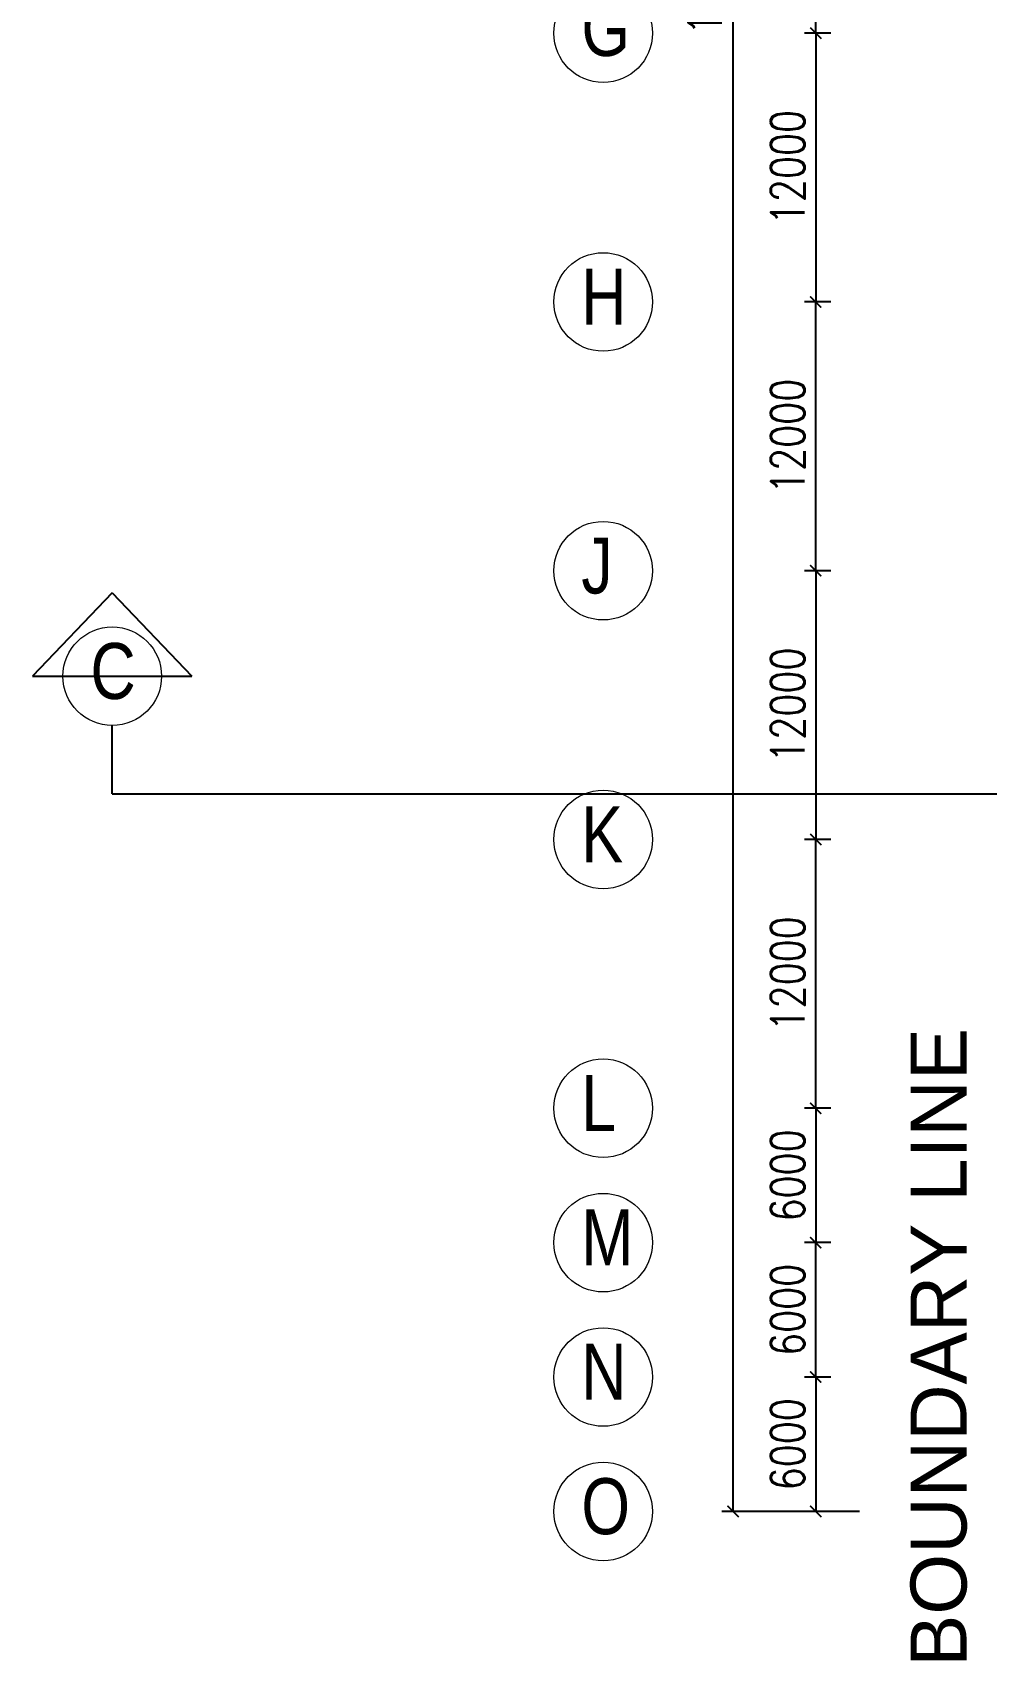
# Model space of a CAD drawing. Header units: inches. Extents: x 30871 to 1364211, y -265788 to 330728.
# Drawn here: x 107507 to 150080, y 90026 to 162707 of the extents above; entities that cross this region are included whole.
import ezdxf
from ezdxf.enums import TextEntityAlignment as Align

# ---------------------------------------------------------------- set-up
doc = ezdxf.new("R2010")
doc.units = ezdxf.units.IN
doc.header["$MEASUREMENT"] = 0
doc.linetypes.add('CENTER', pattern=[2, 1.25, -0.25, 0.25, -0.25])
doc.linetypes.add('PHANTOM', pattern=[2.5, 1.25, -0.25, 0.25, -0.25, 0.25, -0.25])
doc.layers.add('A-_ANOT----_T-', color=7, linetype='Continuous', lineweight=0)
for name, color, linetype in [('A-_ANOTDIME_E-', 20, 'Continuous'), ('A-_ANOTGRID----_', 8, 'CENTER'), ('BO', 10, 'PHANTOM')]:
    doc.layers.add(name, color=color, linetype=linetype)
doc.styles.add('GOLF-ENG', font='micross.ttf')
doc.styles.add('MINR_500', font='arial.ttf', dxfattribs={"width": 0.8, "height": 1250})
doc.styles.add('Simplex_0', font='simplex.shx', dxfattribs={"width": 0.8})
doc.dimstyles.new('DIM 200', dxfattribs={"dimscale": 50, "dimtxt": 30, "dimasz": 10, "dimexe": 10, "dimexo": 1, "dimgap": 10, "dimtad": 1, "dimdec": 0, "dimdsep": 46, "dimtxsty": 'Simplex_0', "dimblk": 'ARCHTICK', "dimcen": 2.5, "dimclrd": 256, "dimclre": 256, "dimclrt": 256, "dimazin": 3, "dimtfac": 1, "dimtdec": 0, "dimtmove": 2, "dimatfit": 3, "dimldrblk": 'TerminatorOpen', "dimfxl": 1, "dimlwd": -1, "dimlwe": -1, "dimarcsym": 0})

# ---------------------------------------------------------------- blocks, each defined once
blk = doc.blocks.new('SITE 2')
at = {"color": 1, "style": 'GOLF-ENG'}
blk.add_text('BOUNDARY LINE', height=2500, rotation=90, dxfattribs=at).set_placement((981965, 10194778, 0), align=Align.CENTER)
blk = doc.blocks.new('_ARCHTICK')
at = {"color": 0, "linetype": 'ByBlock', "const_width": 0.15}
blk.add_lwpolyline([(-0.5, -0.5), (0.5, 0.5)], dxfattribs=at)
blk = doc.blocks.new('*D310')
at = {"layer": 'A-_ANOTDIME_E-', "transparency": 16777216}
for p, q in [((143140, 126679), (141961, 126679)), ((142461, 114679), (142461, 126679)), ((143140, 114679), (141961, 114679))]:
    blk.add_line(p, q, dxfattribs=at)
at = {"layer": 'Defpoints', "color": 0, "transparency": 16777216}
for p in [(142461, 126679), (143190, 126679, 0), (143190, 114679, 0)]:
    blk.add_point(p, dxfattribs=at)
at = {"layer": 'A-_ANOTDIME_E-', "transparency": 16777216, "xscale": 500, "yscale": 500, "zscale": 500}
for p, rotation in [((142461, 126679), 90), ((142461, 114679), 270)]:
    blk.add_blockref('_ARCHTICK', p, dxfattribs=dict(at, rotation=rotation))
at = {"layer": 'A-_ANOTDIME_E-', "transparency": 16777216, "insert": (141211, 120679), "char_height": 1500, "attachment_point": 5, "rotation": 90, "style": 'Simplex_0'}
blk.add_mtext('12000', dxfattribs=at)
blk = doc.blocks.new('TerminatorOpen')
at = {"color": 0, "linetype": 'ByBlock', "lineweight": -2}
for q in [(-1, 0.5), (-1, 0), (-1, -0.5)]:
    blk.add_line((0, 0), q, dxfattribs=at)
blk = doc.blocks.new('*D311')
at = {"layer": 'A-_ANOTDIME_E-', "transparency": 16777216}
for p, q in [((143140, 138679), (141961, 138679)), ((142461, 138679), (142461, 126679)), ((143140, 126679), (141961, 126679))]:
    blk.add_line(p, q, dxfattribs=at)
at = {"layer": 'Defpoints', "color": 0, "transparency": 16777216}
for p in [(143190, 138679, 0), (142461, 126679), (143190, 126679, 0)]:
    blk.add_point(p, dxfattribs=at)
at = {"layer": 'A-_ANOTDIME_E-', "transparency": 16777216, "xscale": 500, "yscale": 500, "zscale": 500}
for p, rotation in [((142461, 138679), 90), ((142461, 126679), 270)]:
    blk.add_blockref('_ARCHTICK', p, dxfattribs=dict(at, rotation=rotation))
at = {"layer": 'A-_ANOTDIME_E-', "transparency": 16777216, "insert": (141211, 132679), "char_height": 1500, "attachment_point": 5, "rotation": 90, "style": 'Simplex_0'}
blk.add_mtext('12000', dxfattribs=at)
blk = doc.blocks.new('*D312')
at = {"layer": 'A-_ANOTDIME_E-', "transparency": 16777216}
for p, q in [((143140, 150679), (141961, 150679)), ((142461, 138679), (142461, 150679)), ((143140, 138679), (141961, 138679))]:
    blk.add_line(p, q, dxfattribs=at)
at = {"layer": 'Defpoints', "color": 0, "transparency": 16777216}
for p in [(142461, 150679), (143190, 150679, 0), (143190, 138679, 0)]:
    blk.add_point(p, dxfattribs=at)
at = {"layer": 'A-_ANOTDIME_E-', "transparency": 16777216, "xscale": 500, "yscale": 500, "zscale": 500}
for p, rotation in [((142461, 150679), 90), ((142461, 138679), 270)]:
    blk.add_blockref('_ARCHTICK', p, dxfattribs=dict(at, rotation=rotation))
at = {"layer": 'A-_ANOTDIME_E-', "transparency": 16777216, "insert": (141211, 144679), "char_height": 1500, "attachment_point": 5, "rotation": 90, "style": 'Simplex_0'}
blk.add_mtext('12000', dxfattribs=at)
blk = doc.blocks.new('*D313')
at = {"layer": 'A-_ANOTDIME_E-', "transparency": 16777216}
for p, q in [((143140, 162679), (141961, 162679)), ((142461, 162679), (142461, 150679)), ((143140, 150679), (141961, 150679))]:
    blk.add_line(p, q, dxfattribs=at)
at = {"layer": 'Defpoints', "color": 0, "transparency": 16777216}
for p in [(143190, 162679, 0), (142461, 150679), (143190, 150679, 0)]:
    blk.add_point(p, dxfattribs=at)
at = {"layer": 'A-_ANOTDIME_E-', "transparency": 16777216, "xscale": 500, "yscale": 500, "zscale": 500}
for p, rotation in [((142461, 162679), 90), ((142461, 150679), 270)]:
    blk.add_blockref('_ARCHTICK', p, dxfattribs=dict(at, rotation=rotation))
at = {"layer": 'A-_ANOTDIME_E-', "transparency": 16777216, "insert": (141211, 156679), "char_height": 1500, "attachment_point": 5, "rotation": 90, "style": 'Simplex_0'}
blk.add_mtext('12000', dxfattribs=at)
blk = doc.blocks.new('*D314')
at = {"layer": 'A-_ANOTDIME_E-', "transparency": 16777216}
for p, q in [((143140, 174679), (141961, 174679)), ((142461, 162679), (142461, 174679)), ((143140, 162679), (141961, 162679))]:
    blk.add_line(p, q, dxfattribs=at)
at = {"layer": 'Defpoints', "color": 0, "transparency": 16777216}
for p in [(142461, 174679), (143190, 174679, 0), (143190, 162679, 0)]:
    blk.add_point(p, dxfattribs=at)
at = {"layer": 'A-_ANOTDIME_E-', "transparency": 16777216, "xscale": 500, "yscale": 500, "zscale": 500}
for p, rotation in [((142461, 174679), 90), ((142461, 162679), 270)]:
    blk.add_blockref('_ARCHTICK', p, dxfattribs=dict(at, rotation=rotation))
at = {"layer": 'A-_ANOTDIME_E-', "transparency": 16777216, "insert": (141211, 168679), "char_height": 1500, "attachment_point": 5, "rotation": 90, "style": 'Simplex_0'}
blk.add_mtext('12000', dxfattribs=at)
blk = doc.blocks.new('*D320')
at = {"layer": 'A-_ANOTDIME_E-', "transparency": 16777216}
for p, q in [((144412, 234679), (138272, 234679)), ((138772, 96679), (138772, 234679)), ((144412, 96679), (138272, 96679))]:
    blk.add_line(p, q, dxfattribs=at)
at = {"layer": 'Defpoints', "color": 0, "transparency": 16777216}
for p in [(138772, 234679), (144462, 234679, 0), (144462, 96679, 0)]:
    blk.add_point(p, dxfattribs=at)
at = {"layer": 'A-_ANOTDIME_E-', "transparency": 16777216, "xscale": 500, "yscale": 500, "zscale": 500}
for p, rotation in [((138772, 234679), 90), ((138772, 96679), 270)]:
    blk.add_blockref('_ARCHTICK', p, dxfattribs=dict(at, rotation=rotation))
at = {"layer": 'A-_ANOTDIME_E-', "transparency": 16777216, "insert": (137522, 165679), "char_height": 1500, "attachment_point": 5, "rotation": 90, "style": 'Simplex_0'}
blk.add_mtext('138000', dxfattribs=at)
blk = doc.blocks.new('GRIDAT')
at = {"layer": 'A-_ANOT----_T-'}
blk.add_circle((37968, 955710), 2200, dxfattribs=at)
at = {"layer": 'A-_ANOT----_T-', "style": 'MINR_500', "width": 0.8}
blk.add_attdef('1', (37060, 954665), '', height=2500, dxfattribs=at)
blk = doc.blocks.new('*D336')
at = {"layer": 'A-_ANOTDIME_E-', "transparency": 16777216}
for p, q in [((143140, 114679), (141961, 114679)), ((142461, 114679), (142461, 108679)), ((143140, 108679), (141961, 108679))]:
    blk.add_line(p, q, dxfattribs=at)
at = {"layer": 'Defpoints', "color": 0, "transparency": 16777216}
for p in [(143190, 114679, 0), (142461, 108679), (143190, 108679, 0)]:
    blk.add_point(p, dxfattribs=at)
at = {"layer": 'A-_ANOTDIME_E-', "transparency": 16777216, "xscale": 500, "yscale": 500, "zscale": 500}
for p, rotation in [((142461, 114679), 90), ((142461, 108679), 270)]:
    blk.add_blockref('_ARCHTICK', p, dxfattribs=dict(at, rotation=rotation))
at = {"layer": 'A-_ANOTDIME_E-', "transparency": 16777216, "insert": (141211, 111679), "char_height": 1500, "attachment_point": 5, "rotation": 90, "style": 'Simplex_0'}
blk.add_mtext('6000', dxfattribs=at)
blk = doc.blocks.new('*D337')
at = {"layer": 'A-_ANOTDIME_E-', "transparency": 16777216}
for p, q in [((143140, 108679), (141961, 108679)), ((142461, 102679), (142461, 108679)), ((143140, 102679), (141961, 102679))]:
    blk.add_line(p, q, dxfattribs=at)
at = {"layer": 'Defpoints', "color": 0, "transparency": 16777216}
for p in [(142461, 108679), (143190, 108679, 0), (143190, 102679, 0)]:
    blk.add_point(p, dxfattribs=at)
at = {"layer": 'A-_ANOTDIME_E-', "transparency": 16777216, "xscale": 500, "yscale": 500, "zscale": 500}
for p, rotation in [((142461, 108679), 90), ((142461, 102679), 270)]:
    blk.add_blockref('_ARCHTICK', p, dxfattribs=dict(at, rotation=rotation))
at = {"layer": 'A-_ANOTDIME_E-', "transparency": 16777216, "insert": (141211, 105679), "char_height": 1500, "attachment_point": 5, "rotation": 90, "style": 'Simplex_0'}
blk.add_mtext('6000', dxfattribs=at)
blk = doc.blocks.new('*D338')
at = {"layer": 'A-_ANOTDIME_E-', "transparency": 16777216}
for p, q in [((143140, 102679), (141961, 102679)), ((142461, 102679), (142461, 96679)), ((143140, 96679), (141961, 96679))]:
    blk.add_line(p, q, dxfattribs=at)
at = {"layer": 'Defpoints', "color": 0, "transparency": 16777216}
for p in [(143190, 102679, 0), (142461, 96679), (143190, 96679, 0)]:
    blk.add_point(p, dxfattribs=at)
at = {"layer": 'A-_ANOTDIME_E-', "transparency": 16777216, "xscale": 500, "yscale": 500, "zscale": 500}
for p, rotation in [((142461, 102679), 90), ((142461, 96679), 270)]:
    blk.add_blockref('_ARCHTICK', p, dxfattribs=dict(at, rotation=rotation))
at = {"layer": 'A-_ANOTDIME_E-', "transparency": 16777216, "insert": (141211, 99679), "char_height": 1500, "attachment_point": 5, "rotation": 90, "style": 'Simplex_0'}
blk.add_mtext('6000', dxfattribs=at)

msp = doc.modelspace()

# ---------------------------------------------------------------- linework, layer by layer
for p, q in [((111064.754, 137688.739), (107507.102, 133968.848)), ((111064.754, 137688.739), (114622.405, 133968.848)), ((107507.253, 133969.006), (114622.254, 133969.006)), ((111064.754, 128725.003), (111064.754, 131769.006)), ((111064.754, 128725.003), (377609.158, 128725.003))]:
    msp.add_line(p, q)
at = {"layer": 'A-_ANOTGRID----_', "const_width": 0.1, "elevation": 0}
for points in [[(135174.227, 162679.161), (375172.579, 162679.161)], [(135174.227, 150679.161), (375172.579, 150679.161)], [(135174.227, 138679.161), (375172.579, 138679.161)], [(135174.227, 126679.161), (375172.579, 126679.161)], [(135174.227, 114679.161), (375172.579, 114679.161)], [(135174.227, 108679.161), (375172.579, 108679.161)], [(135174.227, 102679.161), (375172.579, 102679.161)], [(135174.227, 96679.161), (375172.579, 96679.161)]]:
    msp.add_lwpolyline(points, dxfattribs=at)

# ---------------------------------------------------------------- block references
at = {"layer": 'A-_ANOTGRID----_'}
ref = msp.add_blockref('GRIDAT', (95005.25, -793030.845), dxfattribs=at)
ref.add_attrib('1', 'G', (132000.392, 161661.858), dxfattribs={"layer": 'A-_ANOT----_T-', "height": 2500, "style": 'MINR_500', "width": 0.8})
ref = msp.add_blockref('GRIDAT', (95005.25, -805030.845), dxfattribs=at)
ref.add_attrib('1', 'H', (132000.392, 149661.858), dxfattribs={"layer": 'A-_ANOT----_T-', "height": 2500, "style": 'MINR_500', "width": 0.8})
ref = msp.add_blockref('GRIDAT', (95005.25, -817030.845), dxfattribs=at)
ref.add_attrib('1', 'J', (132000.392, 137661.858), dxfattribs={"layer": 'A-_ANOT----_T-', "height": 2500, "style": 'MINR_500', "width": 0.8})
ref = msp.add_blockref('GRIDAT', (73096.656, -821741), dxfattribs=at)
ref.add_attrib('1', 'C', (110091.798, 132951.703), dxfattribs={"layer": 'A-_ANOT----_T-', "height": 2500, "style": 'MINR_500', "width": 0.8})
ref = msp.add_blockref('GRIDAT', (95005.25, -829030.845), dxfattribs=at)
ref.add_attrib('1', 'K', (132000.392, 125661.858), dxfattribs={"layer": 'A-_ANOT----_T-', "height": 2500, "style": 'MINR_500', "width": 0.8})
ref = msp.add_blockref('GRIDAT', (95005.25, -841030.845), dxfattribs=at)
ref.add_attrib('1', 'L', (132000.392, 113661.858), dxfattribs={"layer": 'A-_ANOT----_T-', "height": 2500, "style": 'MINR_500', "width": 0.8})
ref = msp.add_blockref('GRIDAT', (95005.25, -847030.845), dxfattribs=at)
ref.add_attrib('1', 'M', (132000.392, 107661.858), dxfattribs={"layer": 'A-_ANOT----_T-', "height": 2500, "style": 'MINR_500', "width": 0.8})
ref = msp.add_blockref('GRIDAT', (95005.25, -853030.845), dxfattribs=at)
ref.add_attrib('1', 'N', (132000.392, 101661.858), dxfattribs={"layer": 'A-_ANOT----_T-', "height": 2500, "style": 'MINR_500', "width": 0.8})
ref = msp.add_blockref('GRIDAT', (95005.25, -859030.845), dxfattribs=at)
ref.add_attrib('1', 'O', (132000.392, 95661.858), dxfattribs={"layer": 'A-_ANOT----_T-', "height": 2500, "style": 'MINR_500', "width": 0.8})
at = {"layer": 'BO'}
msp.add_blockref('SITE 2', (-832772.253, -10090776.26, 0), dxfattribs=at)

# ---------------------------------------------------------------- dimensions: what is measured, and where the dimension line sits
at = {"layer": 'A-_ANOTDIME_E-'}
for base, p1, p2, angle, picture, middle in [((138771.776, 234679.161), (144461.678, 96679.161, 0), (144461.678, 234679.161, 0), 90, '*D320', (137521.776, 165679.161)), ((142461.15, 174679.161), (143190.371, 162679.161, 0), (143190.371, 174679.161, 0), 90, '*D314', (141211.15, 168679.161)), ((142461.15, 150679.161), (143190.371, 162679.161, 0), (143190.371, 150679.161, 0), 270, '*D313', (141211.15, 156679.161)), ((142461.15, 150679.161), (143190.371, 138679.161, 0), (143190.371, 150679.161, 0), 90, '*D312', (141211.15, 144679.161)), ((142461.15, 126679.161), (143190.371, 138679.161, 0), (143190.371, 126679.161, 0), 270, '*D311', (141211.15, 132679.161)), ((142461.15, 126679.161), (143190.371, 114679.161, 0), (143190.371, 126679.161, 0), 90, '*D310', (141211.15, 120679.161)), ((142461.15, 108679.161), (143190.371, 114679.161, 0), (143190.371, 108679.161, 0), 90, '*D336', (141211.15, 111679.161)), ((142461.15, 108679.161), (143190.371, 102679.161, 0), (143190.371, 108679.161, 0), 270, '*D337', (141211.15, 105679.161)), ((142461.15, 96679.161), (143190.371, 102679.161, 0), (143190.371, 96679.161, 0), 90, '*D338', (141211.15, 99679.161))]:
    dim = msp.add_linear_dim(base=base, p1=p1, p2=p2, angle=angle, dimstyle='DIM 200', dxfattribs=at)
    dim.commit()
    dim.dimension.update_dxf_attribs({"geometry": picture, "text_midpoint": middle})

doc.saveas('drawing.dxf')
